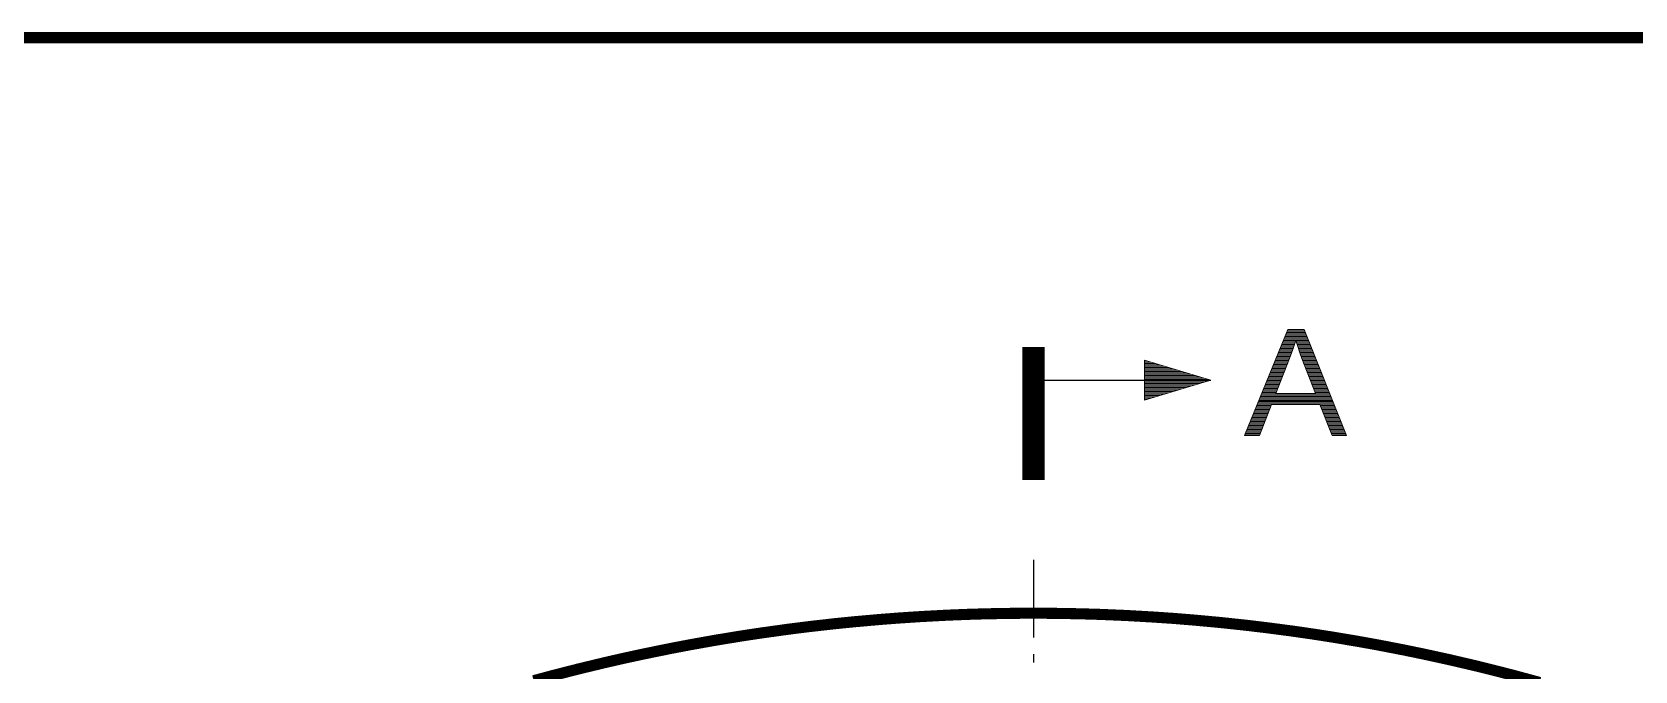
# Model space of a CAD drawing. Header units: millimetres. Extents: x 20 to 410, y 10 to 287.
# Drawn here: x 71.6 to 143.9, y 258.5 to 287.2 of the extents above; entities that cross this region are included whole.
import ezdxf

# ---------------------------------------------------------------- set-up
doc = ezdxf.new("R2010")
doc.units = ezdxf.units.MM
for name, color, linetype, lineweight in [('DUENN', 7, 'Continuous', 25), ('KANTEN', 7, 'Continuous', 50), ('MITTELLINIEN', 7, 'Continuous', 25), ('TEXT', 7, 'Continuous', 13)]:
    doc.layers.add(name, color=color, linetype=linetype, lineweight=lineweight)

msp = doc.modelspace()

# ---------------------------------------------------------------- linework, layer by layer
at = {"layer": 'DUENN', "lineweight": 13}
for p, q in [((121.77, 272.44), (121.87, 272.44)), ((121.77, 272.38), (122.07, 272.38)), ((121.77, 272.32), (122.27, 272.32)), ((121.77, 272.26), (122.47, 272.26)), ((121.77, 272.2), (122.67, 272.2)), ((121.77, 272.14), (122.87, 272.14)), ((121.77, 272.08), (123.07, 272.08)), ((121.77, 272.02), (123.27, 272.02)), ((121.77, 271.96), (123.47, 271.96)), ((121.77, 271.9), (123.67, 271.9)), ((121.77, 271.84), (123.87, 271.84)), ((121.77, 271.78), (124.07, 271.78)), ((121.77, 271.72), (124.27, 271.72)), ((121.77, 271.66), (124.47, 271.66)), ((121.77, 271.6), (124.67, 271.6)), ((121.77, 271.54), (124.67, 271.54)), ((121.77, 271.48), (124.47, 271.48)), ((121.77, 271.42), (124.27, 271.42)), ((121.77, 271.36), (124.07, 271.36)), ((121.77, 271.3), (123.87, 271.3)), ((121.77, 271.24), (123.67, 271.24)), ((121.77, 271.18), (123.47, 271.18)), ((121.77, 271.12), (123.27, 271.12)), ((121.77, 271.06), (123.07, 271.06)), ((121.77, 271), (122.87, 271)), ((121.77, 270.94), (122.67, 270.94)), ((121.77, 270.88), (122.47, 270.88)), ((121.77, 270.82), (122.27, 270.82)), ((121.77, 270.76), (122.07, 270.76)), ((121.77, 270.7), (121.87, 270.7))]:
    msp.add_line(p, q, dxfattribs=at)
msp.add_lwpolyline([(124.77, 271.57), (121.77, 270.67), (121.77, 272.47), (124.77, 271.57)], close=True, dxfattribs=at)
at = {"layer": 'DUENN', "lineweight": 25}
msp.add_lwpolyline([(116.47, 271.57), (124.77, 271.57)], dxfattribs=at)
at = {"layer": 'KANTEN', "lineweight": 50, "const_width": 0.5}
msp.add_lwpolyline([(20, 10), (410, 10), (410, 287), (20, 287)], close=True, dxfattribs=at)
at = {"layer": 'KANTEN', "lineweight": 100, "const_width": 1}
msp.add_lwpolyline([(116.77, 267.07), (116.77, 273.07)], dxfattribs=at)
at = {"layer": 'KANTEN', "lineweight": 50, "const_width": 0.5}
msp.add_lwpolyline([(139.59, 257.95), (138.431, 258.264), (137.56, 258.488), (136.686, 258.704), (135.517, 258.977), (134.345, 259.233), (133.463, 259.415), (132.285, 259.642), (131.399, 259.802), (130.215, 260), (129.326, 260.138), (128.435, 260.266), (127.245, 260.422), (126.351, 260.528), (125.157, 260.655), (123.962, 260.765), (123.065, 260.837), (122.167, 260.898), (120.969, 260.966), (119.77, 261.017), (118.87, 261.044), (117.67, 261.065), (116.77, 261.07), (115.87, 261.065), (114.67, 261.044), (113.77, 261.017), (112.871, 260.981), (111.672, 260.917), (110.774, 260.858), (109.877, 260.79), (108.681, 260.684), (107.786, 260.594), (106.593, 260.459), (105.7, 260.346), (104.511, 260.181), (103.621, 260.047), (102.437, 259.853), (101.255, 259.642), (100.371, 259.473), (99.195, 259.233), (98.316, 259.043), (97.438, 258.842), (96.271, 258.561), (95.109, 258.264), (94.24, 258.03)], dxfattribs=at)
at = {"layer": 'MITTELLINIEN', "lineweight": 25}
for points in [[(116.77, 263.47), (116.77, 262.97), (116.77, 262.47), (116.77, 261.97), (116.77, 261.47), (116.77, 260.97), (116.77, 260.47), (116.77, 259.97)], [(116.77, 259.22), (116.77, 258.845)]]:
    msp.add_lwpolyline(points, dxfattribs=at)
at = {"layer": 'TEXT', "lineweight": 13}
for p, q in [((127.961, 273.18), (128.535, 273.18)), ((127.985, 273.24), (128.555, 273.24)), ((128.01, 273.3), (128.574, 273.3)), ((128.034, 273.36), (129.165, 273.36)), ((128.058, 273.42), (129.141, 273.42)), ((128.083, 273.48), (129.117, 273.48)), ((128.107, 273.54), (129.093, 273.54)), ((128.132, 273.6), (129.069, 273.6)), ((128.156, 273.66), (129.045, 273.66)), ((128.181, 273.72), (129.021, 273.72)), ((128.205, 273.78), (128.997, 273.78)), ((128.23, 273.84), (128.973, 273.84)), ((128.612, 273.3), (129.19, 273.3)), ((128.632, 273.24), (129.214, 273.24)), ((128.651, 273.18), (129.238, 273.18)), ((127.667, 272.46), (128.279, 272.46)), ((127.691, 272.52), (128.302, 272.52)), ((127.716, 272.58), (128.325, 272.58)), ((127.74, 272.64), (128.347, 272.64)), ((127.765, 272.7), (128.368, 272.7)), ((127.789, 272.76), (128.39, 272.76)), ((127.814, 272.82), (128.412, 272.82)), ((127.838, 272.88), (128.434, 272.88)), ((127.863, 272.94), (128.456, 272.94)), ((127.887, 273), (128.476, 273)), ((127.912, 273.06), (128.495, 273.06)), ((127.936, 273.12), (128.515, 273.12)), ((128.671, 273.12), (129.262, 273.12)), ((128.69, 273.06), (129.286, 273.06)), ((128.711, 273), (129.31, 273)), ((128.731, 272.94), (129.334, 272.94)), ((128.752, 272.88), (129.358, 272.88)), ((128.772, 272.82), (129.382, 272.82)), ((128.794, 272.76), (129.406, 272.76)), ((128.817, 272.7), (129.43, 272.7)), ((128.84, 272.64), (129.455, 272.64)), ((128.862, 272.58), (129.479, 272.58)), ((128.885, 272.52), (129.503, 272.52)), ((128.909, 272.46), (129.527, 272.46)), ((127.349, 271.68), (127.976, 271.68)), ((127.373, 271.74), (127.999, 271.74)), ((127.398, 271.8), (128.023, 271.8)), ((127.422, 271.86), (128.046, 271.86)), ((127.447, 271.92), (128.069, 271.92)), ((127.471, 271.98), (128.093, 271.98)), ((127.496, 272.04), (128.116, 272.04)), ((127.52, 272.1), (128.139, 272.1)), ((127.545, 272.16), (128.163, 272.16)), ((127.569, 272.22), (128.186, 272.22)), ((127.593, 272.28), (128.209, 272.28)), ((127.618, 272.34), (128.232, 272.34)), ((127.642, 272.4), (128.256, 272.4)), ((128.932, 272.4), (129.551, 272.4)), ((128.955, 272.34), (129.575, 272.34)), ((128.979, 272.28), (129.599, 272.28)), ((129.002, 272.22), (129.623, 272.22)), ((129.026, 272.16), (129.647, 272.16)), ((129.049, 272.1), (129.671, 272.1)), ((129.072, 272.04), (129.695, 272.04)), ((129.096, 271.98), (129.72, 271.98)), ((129.119, 271.92), (129.744, 271.92)), ((129.142, 271.86), (129.768, 271.86)), ((129.166, 271.8), (129.792, 271.8)), ((129.189, 271.74), (129.816, 271.74)), ((129.213, 271.68), (129.84, 271.68)), ((127.055, 270.96), (130.129, 270.96)), ((127.08, 271.02), (127.72, 271.02)), ((127.104, 271.08), (127.743, 271.08)), ((127.128, 271.14), (127.766, 271.14)), ((127.153, 271.2), (127.79, 271.2)), ((127.177, 271.26), (127.813, 271.26)), ((127.202, 271.32), (127.836, 271.32)), ((127.226, 271.38), (127.86, 271.38)), ((127.251, 271.44), (127.883, 271.44)), ((127.275, 271.5), (127.906, 271.5)), ((127.3, 271.56), (127.93, 271.56)), ((127.324, 271.62), (127.953, 271.62)), ((129.236, 271.62), (129.864, 271.62)), ((129.259, 271.56), (129.888, 271.56)), ((129.283, 271.5), (129.912, 271.5)), ((129.306, 271.44), (129.936, 271.44)), ((129.329, 271.38), (129.96, 271.38)), ((129.353, 271.32), (129.985, 271.32)), ((129.376, 271.26), (130.009, 271.26)), ((129.4, 271.2), (130.033, 271.2)), ((129.423, 271.14), (130.057, 271.14)), ((129.446, 271.08), (130.081, 271.08)), ((129.47, 271.02), (130.105, 271.02)), ((126.761, 270.24), (127.415, 270.24)), ((126.786, 270.3), (127.439, 270.3)), ((126.81, 270.36), (127.462, 270.36)), ((126.835, 270.42), (127.486, 270.42)), ((126.859, 270.48), (130.322, 270.48)), ((126.884, 270.54), (130.298, 270.54)), ((126.908, 270.6), (130.274, 270.6)), ((126.933, 270.66), (130.25, 270.66)), ((126.957, 270.72), (130.226, 270.72)), ((126.982, 270.78), (130.201, 270.78)), ((127.006, 270.84), (130.177, 270.84)), ((127.031, 270.9), (130.153, 270.9)), ((129.7, 270.42), (130.346, 270.42)), ((129.723, 270.36), (130.37, 270.36)), ((129.747, 270.3), (130.394, 270.3)), ((129.77, 270.24), (130.418, 270.24)), ((126.468, 269.52), (127.132, 269.52)), ((126.492, 269.58), (127.155, 269.58)), ((126.517, 269.64), (127.179, 269.64)), ((126.541, 269.7), (127.203, 269.7)), ((126.566, 269.76), (127.226, 269.76)), ((126.59, 269.82), (127.25, 269.82)), ((126.615, 269.88), (127.274, 269.88)), ((126.639, 269.94), (127.297, 269.94)), ((126.663, 270), (127.321, 270)), ((126.688, 270.06), (127.344, 270.06)), ((126.712, 270.12), (127.368, 270.12)), ((126.737, 270.18), (127.392, 270.18)), ((129.794, 270.18), (130.442, 270.18)), ((129.817, 270.12), (130.466, 270.12)), ((129.841, 270.06), (130.491, 270.06)), ((129.864, 270), (130.515, 270)), ((129.887, 269.94), (130.539, 269.94)), ((129.911, 269.88), (130.563, 269.88)), ((129.934, 269.82), (130.587, 269.82)), ((129.958, 269.76), (130.611, 269.76)), ((129.981, 269.7), (130.635, 269.7)), ((130.005, 269.64), (130.659, 269.64)), ((130.028, 269.58), (130.683, 269.58)), ((130.052, 269.52), (130.707, 269.52)), ((126.296, 269.1), (126.966, 269.1)), ((126.321, 269.16), (126.99, 269.16)), ((126.345, 269.22), (127.014, 269.22)), ((126.37, 269.28), (127.037, 269.28)), ((126.394, 269.34), (127.061, 269.34)), ((126.419, 269.4), (127.085, 269.4)), ((126.443, 269.46), (127.108, 269.46)), ((130.075, 269.46), (130.731, 269.46)), ((130.098, 269.4), (130.756, 269.4)), ((130.122, 269.34), (130.78, 269.34)), ((130.145, 269.28), (130.804, 269.28)), ((130.169, 269.22), (130.828, 269.22)), ((130.192, 269.16), (130.852, 269.16)), ((130.216, 269.1), (130.876, 269.1))]:
    msp.add_line(p, q, dxfattribs=at)
for points in [[(129.681, 270.468), (127.505, 270.468), (126.955, 269.07), (126.284, 269.07), (128.233, 273.848), (128.97, 273.848), (130.888, 269.07), (130.227, 269.07), (129.681, 270.468)], [(128.563, 273.265), (128.457, 272.943), (128.311, 272.542), (127.701, 270.972), (129.488, 270.972), (128.874, 272.549), (128.779, 272.798), (128.684, 273.078), (128.593, 273.359), (128.563, 273.265)]]:
    msp.add_lwpolyline(points, close=True, dxfattribs=at)

doc.saveas('drawing.dxf')
